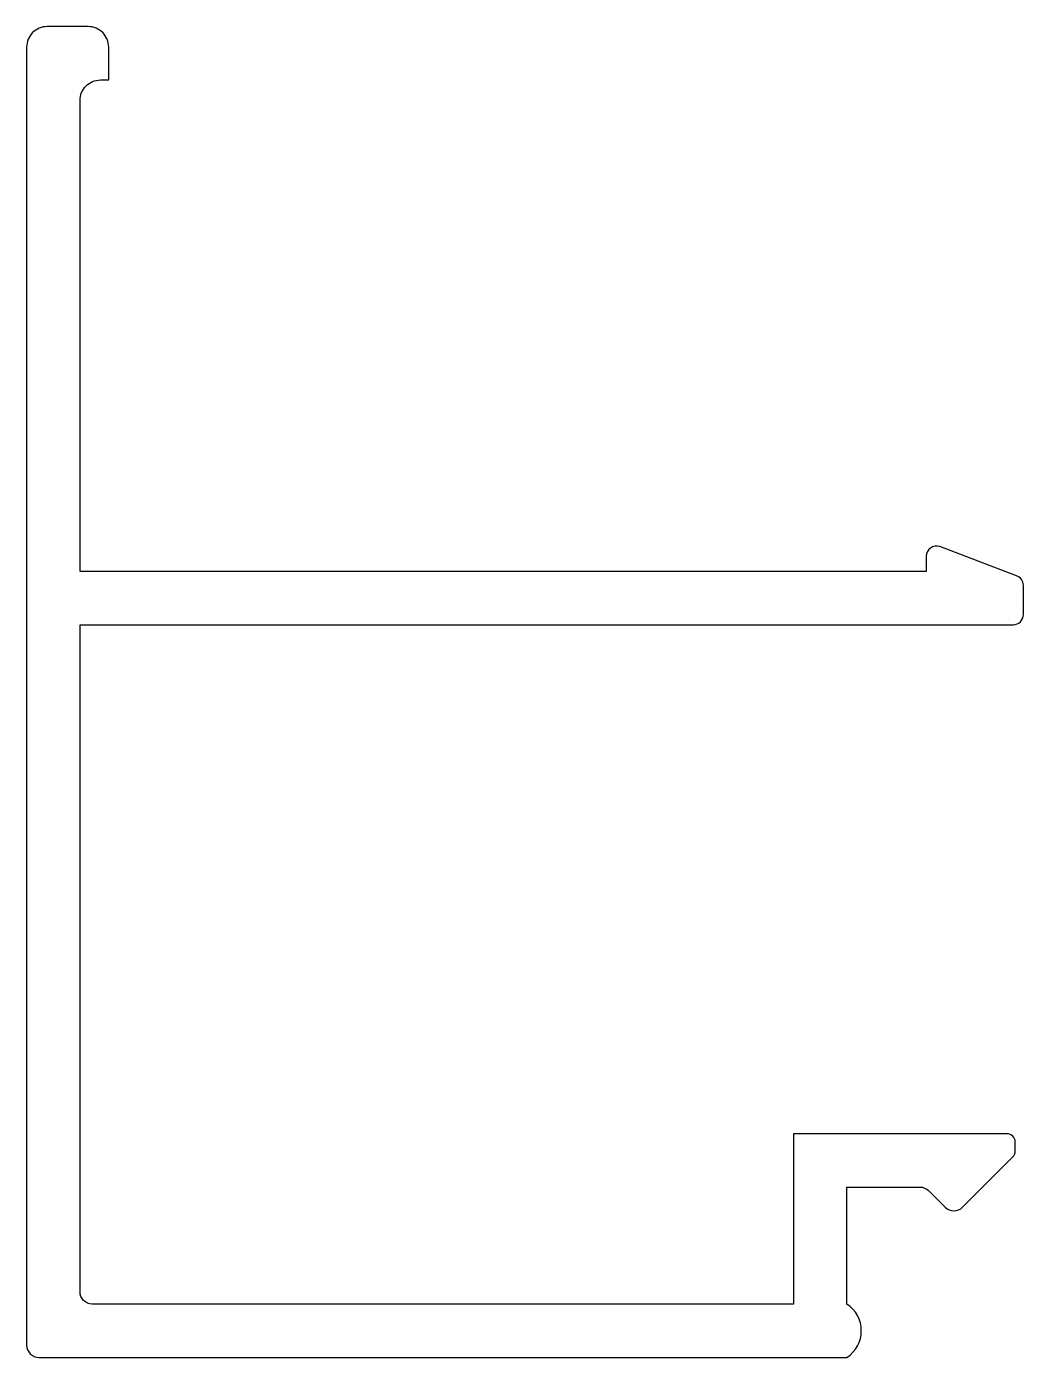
# Model space of a CAD drawing. Extents: x 170.8 to 195.1, y 213.6 to 246.
import ezdxf

# ---------------------------------------------------------------- set-up
doc = ezdxf.new("R2010")
doc.units = 0
doc.layers.add('1', color=7, linetype='CONTINUOUS')

msp = doc.modelspace()

# ---------------------------------------------------------------- linework, layer by layer
at = {"layer": '1', "color": 220, "linetype": 'CONTINUOUS'}
msp.add_lwpolyline([(193.608, 217.262), (194.833, 218.488, 0.198912), (194.891, 218.628), (194.891, 218.855, 0.414214), (194.691, 219.055), (189.492, 219.055), (189.492, 214.906), (172.418, 214.906, -0.414214), (172.118, 215.206), (172.118, 231.454), (194.842, 231.454, 0.414214), (195.09, 231.701), (195.09, 232.414, 0.321775), (194.921, 232.648), (193.052, 233.356, 0.513117), (192.725, 233.122), (192.725, 232.754), (192.123, 232.754), (172.118, 232.754), (172.118, 244.225, -0.414214), (172.617, 244.725), (172.817, 244.725), (172.817, 245.525, 0.414214), (172.317, 246.025), (171.318, 246.025, 0.414214), (170.818, 245.525), (170.818, 213.906, 0.414214), (171.118, 213.606), (190.792, 213.606, 0.541009), (190.792, 214.906), (190.792, 217.755), (192.572, 217.755, -0.198912), (192.782, 217.668), (193.188, 217.262, 0.414214)], format="xyb", close=True, dxfattribs=at)

doc.saveas('drawing.dxf')
